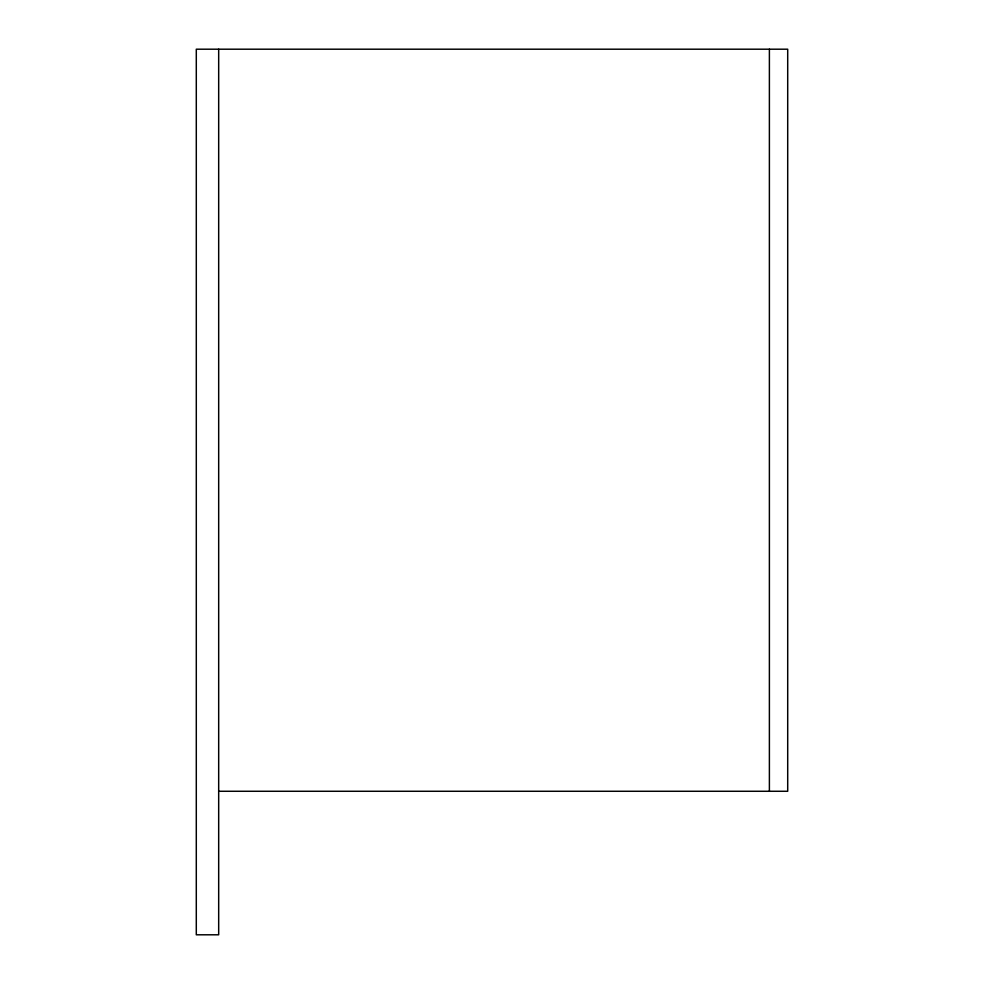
<?xml version="1.0" encoding="UTF-8"?>
<svg xmlns="http://www.w3.org/2000/svg" width="984" height="984" viewBox="0 0 984 984"><rect width="100%" height="100%" fill="white"/><g stroke="black" fill="none" stroke-linecap="round" stroke-linejoin="round"><path stroke-width="1.48" d="M218.682 791.271L787.704 791.271L787.704 49.2L196.296 49.2L196.296 934.8L218.682 934.8L218.682 49.2M769.39 49.2L769.39 791.271"/></g></svg>
